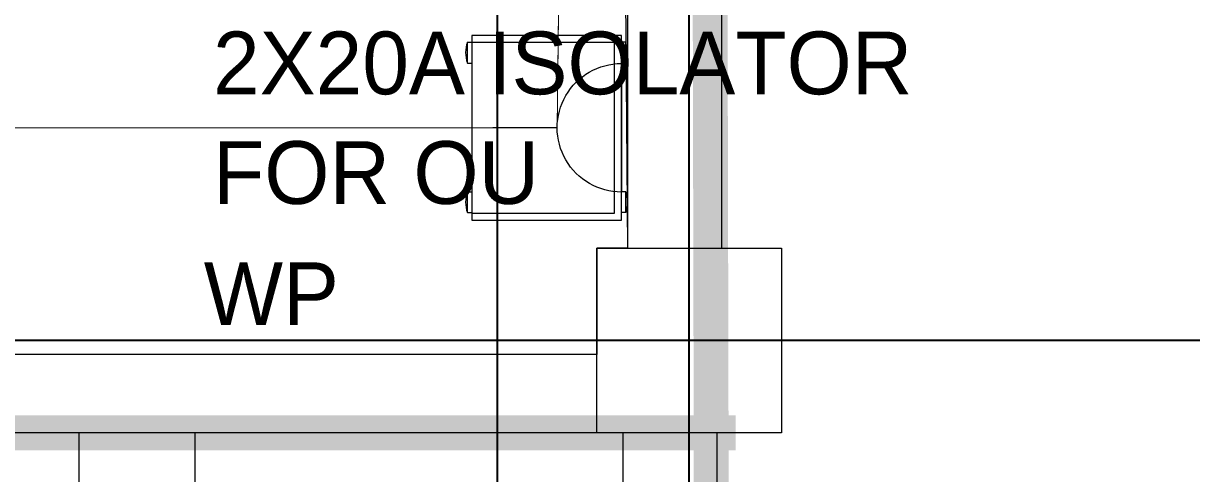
# Model space of a CAD drawing. Header units: metres. Extents: x 75097 to 220695, y -1557923 to -1361206.
# Drawn here: x 157402 to 160756, y -1441220 to -1439928 of the extents above; entities that cross this region are included whole.
import ezdxf

# ---------------------------------------------------------------- set-up
doc = ezdxf.new("R2010")
doc.units = ezdxf.units.M
doc.linetypes.add('DASHED2', pattern=[0.375, 0.25, -0.125])
doc.layers.get('0').update_dxf_attribs({"lineweight": 0})
doc.layers.add('A-100 - Copy$0$axes', color=8, linetype='Continuous')
for name, color, linetype, lineweight in [('A-100 - Copy$0$Medical Equipment and Furniture', 8, 'Continuous', 0), ('A-100 - Copy$0$Medical Equipment and Furniture1', 8, 'Continuous', 5), ('A-100 - Copy$0$Structure', 8, 'Continuous', 9), ('A-100 - Copy$0$Walls', 8, 'Continuous', 0)]:
    doc.layers.add(name, color=color, linetype=linetype, lineweight=lineweight)
doc.layers.add('E-POWR', color=7, linetype='Continuous', lineweight=9, true_color=0x4e7e3e)
doc.layers.add('E-POWR-IDEN _1-100_', color=7, linetype='Continuous', lineweight=9, true_color=0x4e7e3e)
doc.styles.add('Optima_5', font='', dxfattribs={"height": 3.001645})
doc.styles.get('Optima_5').set_extended_font_data('Optima')

# ---------------------------------------------------------------- blocks, each defined once
blk = doc.blocks.new('NORMAL SOCKET')
at = {"layer": 'E-POWR'}
for p, q in [((0, 307.7), (0, 615.4)), ((-307.7, 0), (307.7, 0))]:
    blk.add_line(p, q, dxfattribs=at)
blk.add_ellipse((0, 0), major_axis=(32.8, 305.9), ratio=1, start_param=4.81904, end_param=7.960633, dxfattribs=at)
blk = doc.blocks.new('GI-041_dwg__U120-3902841-GI-041')
at = {"layer": 'E-POWR', "flags": 128}
blk.add_lwpolyline([(0.2354, 0.1613), (0.2354, 0.0786), (0.1145, 0.0786)], dxfattribs=at)
blk.add_lwpolyline([(-0.1145, 0), (0.1145, 0), (0.1145, 0.1572), (-0.1145, 0.1572)], close=True, dxfattribs=at)
blk = doc.blocks.new('A-100 - Copy$0$HF10531-P')
at = {"layer": 'A-100 - Copy$0$Medical Equipment and Furniture1'}
for p, q in [((0.0791, 0.4424), (0.0191, 0.4424)), ((0.0191, 0.4424), (0.0191, 0.43)), ((0.0791, 0.4424), (0.0791, 0.43)), ((0.5086, 0.4424), (0.4486, 0.4424)), ((0.4486, 0.4424), (0.4486, 0.43)), ((0.5086, 0.4424), (0.5086, 0.43)), ((0.53, 0.43), (0, 0.43)), ((0, 0.43), (0, 0)), ((0.51, 0.41), (0.02, 0.41)), ((0.02, 0.41), (0.02, 0)), ((0.51, 0), (0.51, 0.41)), ((0.53, 0), (0.53, 0.43)), ((0, 0), (0.53, 0)), ((0.0191, -0.0124), (0.0191, 0)), ((0.0791, -0.0124), (0.0791, 0)), ((0.4486, -0.0124), (0.4486, 0)), ((0.5086, -0.0124), (0.5086, 0)), ((0.0791, -0.0124), (0.0191, -0.0124)), ((0.5086, -0.0124), (0.4486, -0.0124))]:
    blk.add_line(p, q, dxfattribs=at)
for points in [[(0.02, 0.41), (0.02, 0.41), (0.02, 0.41), (0.02, 0.41), (0.02, 0.41), (0.02, 0.41), (0.02, 0.41), (0.02, 0.41), (0.02, 0.41), (0.02, 0.41), (0.02, 0.41), (0.02, 0.41), (0.02, 0.41), (0.02, 0.41), (0.02, 0.41), (0.02, 0.41), (0.02, 0.41), (0.02, 0.41), (0.02, 0.41), (0.02, 0.41), (0.02, 0.41), (0.02, 0.41), (0.02, 0.41), (0.02, 0.41), (0.02, 0.41), (0.02, 0.41), (0.02, 0.41), (0.02, 0.41), (0.02, 0.41), (0.02, 0.41), (0.02, 0.41), (0.02, 0.41), (0.02, 0.41), (0.02, 0.41), (0.02, 0.41), (0.02, 0.41), (0.02, 0.41), (0.02, 0.41), (0.02, 0.41), (0.02, 0.41), (0.02, 0.41), (0.02, 0.41), (0.02, 0.41), (0.02, 0.41), (0.02, 0.41), (0.02, 0.41), (0.02, 0.41), (0.02, 0.41), (0.02, 0.41), (0.02, 0.41), (0.02, 0.41), (0.02, 0.41), (0.02, 0.41), (0.02, 0.41), (0.02, 0.41), (0.02, 0.41), (0.02, 0.41), (0.02, 0.41), (0.02, 0.41), (0.02, 0.41), (0.02, 0.41), (0.02, 0.41), (0.02, 0.41), (0.02, 0.41), (0.02, 0.41), (0.02, 0.41), (0.02, 0.41), (0.02, 0.41), (0.02, 0.41), (0.02, 0.41), (0.02, 0.41), (0.02, 0.41), (0.02, 0.41), (0.02, 0.41), (0.02, 0.41), (0.02, 0.41), (0.02, 0.41), (0.02, 0.41), (0.02, 0.41), (0.02, 0.41), (0.02, 0.41), (0.02, 0.41), (0.02, 0.41), (0.02, 0.41), (0.02, 0.41), (0.02, 0.41), (0.02, 0.41), (0.02, 0.41), (0.02, 0.41), (0.02, 0.41), (0.02, 0.41), (0.02, 0.41), (0.02, 0.41), (0.02, 0.41), (0.02, 0.41), (0.02, 0.41), (0.02, 0.41), (0.02, 0.41), (0.02, 0.41), (0.02, 0.41), (0.02, 0.41), (0.02, 0.41), (0.02, 0.41), (0.02, 0.41), (0.02, 0.41), (0.02, 0.41), (0.02, 0.41), (0.02, 0.41), (0.02, 0.41), (0.02, 0.41), (0.02, 0.41), (0.02, 0.41), (0.02, 0.41), (0.02, 0.41), (0.02, 0.41), (0.02, 0.41), (0.02, 0.41), (0.02, 0.41), (0.02, 0.41), (0.02, 0.41), (0.02, 0.41), (0.02, 0.41), (0.02, 0.41), (0.02, 0.41), (0.02, 0.41), (0.02, 0.41), (0.02, 0.41), (0.02, 0.41), (0.02, 0.41), (0.02, 0.41), (0.02, 0.41), (0.02, 0.41), (0.02, 0.41), (0.02, 0.41), (0.02, 0.41), (0.02, 0.41), (0.02, 0.41), (0.02, 0.41), (0.02, 0.41), (0.02, 0.41), (0.02, 0.41), (0.02, 0.41), (0.02, 0.41), (0.02, 0.41), (0.02, 0.41), (0.02, 0.41), (0.02, 0.41), (0.02, 0.41), (0.02, 0.41), (0.02, 0.41), (0.02, 0.41), (0.02, 0.41), (0.02, 0.41), (0.02, 0.41), (0.02, 0.41), (0.02, 0.41), (0.02, 0.41), (0.02, 0.41), (0.02, 0.41), (0.02, 0.41), (0.02, 0.41), (0.02, 0.41), (0.02, 0.41), (0.02, 0.41), (0.02, 0.41), (0.02, 0.41), (0.02, 0.41), (0.02, 0.41), (0.02, 0.41), (0.02, 0.41), (0.02, 0.41), (0.02, 0.41), (0.02, 0.41), (0.02, 0.41), (0.02, 0.41), (0.02, 0.41), (0.02, 0.41), (0.02, 0.41), (0.02, 0.41), (0.02, 0.41), (0.02, 0.41), (0.02, 0.41), (0.02, 0.41), (0.02, 0.41), (0.02, 0.41), (0.02, 0.41), (0.02, 0.41), (0.02, 0.41), (0.02, 0.41), (0.02, 0.41), (0.02, 0.41), (0.02, 0.41), (0.02, 0.41), (0.02, 0.41), (0.02, 0.41), (0.02, 0.41), (0.02, 0.41), (0.02, 0.41), (0.02, 0.41), (0.02, 0.41), (0.02, 0.41), (0.02, 0.41), (0.02, 0.41), (0.02, 0.41), (0.02, 0.41), (0.02, 0.41), (0.02, 0.41), (0.02, 0.41), (0.02, 0.41), (0.02, 0.41), (0.02, 0.41), (0.02, 0.41), (0.02, 0.41), (0.02, 0.41), (0.02, 0.41), (0.02, 0.41), (0.02, 0.41), (0.02, 0.41), (0.02, 0.41)], [(0.02, 0.41), (0.02, 0.41), (0.02, 0.41), (0.02, 0.41), (0.02, 0.41), (0.02, 0.41), (0.02, 0.41), (0.02, 0.41), (0.02, 0.41), (0.02, 0.41), (0.02, 0.41), (0.02, 0.41), (0.02, 0.41), (0.02, 0.41), (0.02, 0.41), (0.02, 0.41), (0.02, 0.41), (0.02, 0.41), (0.02, 0.41), (0.02, 0.41), (0.02, 0.41), (0.02, 0.41), (0.02, 0.41), (0.02, 0.41), (0.02, 0.41), (0.02, 0.41), (0.02, 0.41), (0.02, 0.41), (0.02, 0.41), (0.02, 0.41), (0.02, 0.41), (0.02, 0.41), (0.02, 0.41), (0.02, 0.41), (0.02, 0.41), (0.02, 0.41), (0.02, 0.41), (0.02, 0.41), (0.02, 0.41), (0.02, 0.41), (0.02, 0.41), (0.02, 0.41), (0.02, 0.41), (0.02, 0.41), (0.02, 0.41), (0.02, 0.41), (0.02, 0.41), (0.02, 0.41), (0.02, 0.41), (0.02, 0.41), (0.02, 0.41), (0.02, 0.41), (0.02, 0.41), (0.02, 0.41), (0.02, 0.41), (0.02, 0.41), (0.02, 0.41), (0.02, 0.41), (0.02, 0.41), (0.02, 0.41), (0.02, 0.41), (0.02, 0.41), (0.02, 0.41), (0.02, 0.41), (0.02, 0.41), (0.02, 0.41), (0.02, 0.41), (0.02, 0.41), (0.02, 0.41), (0.02, 0.41), (0.02, 0.41), (0.02, 0.41), (0.02, 0.41), (0.02, 0.41), (0.02, 0.41), (0.02, 0.41), (0.02, 0.41), (0.02, 0.41), (0.02, 0.41), (0.02, 0.41), (0.02, 0.41), (0.02, 0.41), (0.02, 0.41), (0.02, 0.41), (0.02, 0.41), (0.02, 0.41), (0.02, 0.41), (0.02, 0.41), (0.02, 0.41), (0.02, 0.41), (0.02, 0.41), (0.02, 0.41), (0.02, 0.41), (0.02, 0.41), (0.02, 0.41), (0.02, 0.41), (0.02, 0.41), (0.02, 0.41), (0.02, 0.41), (0.02, 0.41), (0.02, 0.41), (0.02, 0.41), (0.02, 0.41), (0.02, 0.41), (0.02, 0.41), (0.02, 0.41), (0.02, 0.41), (0.02, 0.41), (0.02, 0.41), (0.02, 0.41), (0.02, 0.41), (0.02, 0.41), (0.02, 0.41), (0.02, 0.41), (0.02, 0.41), (0.02, 0.41), (0.02, 0.41), (0.02, 0.41), (0.02, 0.41), (0.02, 0.41), (0.02, 0.41), (0.02, 0.41), (0.02, 0.41), (0.02, 0.41), (0.02, 0.41), (0.02, 0.41), (0.02, 0.41), (0.02, 0.41), (0.02, 0.41), (0.02, 0.41), (0.02, 0.41), (0.02, 0.41), (0.02, 0.41), (0.02, 0.41), (0.02, 0.41), (0.02, 0.41), (0.02, 0.41), (0.02, 0.41), (0.02, 0.41), (0.02, 0.41), (0.02, 0.41), (0.02, 0.41), (0.02, 0.41), (0.02, 0.41), (0.02, 0.41), (0.02, 0.41), (0.02, 0.41), (0.02, 0.41), (0.02, 0.41), (0.02, 0.41), (0.02, 0.41), (0.02, 0.41), (0.02, 0.41), (0.02, 0.41), (0.02, 0.41), (0.02, 0.41), (0.02, 0.41), (0.02, 0.41), (0.02, 0.41), (0.02, 0.41), (0.02, 0.41), (0.02, 0.41), (0.02, 0.41), (0.02, 0.41), (0.02, 0.41), (0.02, 0.41), (0.02, 0.41), (0.02, 0.41), (0.02, 0.41), (0.02, 0.41), (0.02, 0.41), (0.02, 0.41), (0.02, 0.41), (0.02, 0.41), (0.02, 0.41), (0.02, 0.41), (0.02, 0.41), (0.02, 0.41), (0.02, 0.41), (0.02, 0.41), (0.02, 0.41), (0.02, 0.41), (0.02, 0.41), (0.02, 0.41), (0.02, 0.41), (0.02, 0.41), (0.02, 0.41), (0.02, 0.41), (0.02, 0.41), (0.02, 0.41), (0.02, 0.41), (0.02, 0.41), (0.02, 0.41), (0.02, 0.41), (0.02, 0.41), (0.02, 0.41), (0.02, 0.41), (0.02, 0.41), (0.02, 0.41), (0.02, 0.41), (0.02, 0.41), (0.02, 0.41), (0.02, 0.41), (0.02, 0.41), (0.02, 0.41), (0.02, 0.41), (0.02, 0.41), (0.02, 0.41), (0.02, 0.41), (0.02, 0.41), (0.02, 0.41), (0.02, 0.41), (0.02, 0.41), (0.02, 0.41)], [(0.02, 0.41), (0.02, 0.41), (0.02, 0.41), (0.02, 0.41), (0.02, 0.41), (0.02, 0.41), (0.02, 0.41), (0.02, 0.41), (0.02, 0.41), (0.02, 0.41), (0.02, 0.41), (0.02, 0.41), (0.02, 0.41), (0.02, 0.41), (0.02, 0.41), (0.02, 0.41), (0.02, 0.41), (0.02, 0.41), (0.02, 0.41), (0.02, 0.41), (0.02, 0.41), (0.02, 0.41), (0.02, 0.41), (0.02, 0.41), (0.02, 0.41), (0.02, 0.41), (0.02, 0.41), (0.02, 0.41), (0.02, 0.41), (0.02, 0.41), (0.02, 0.41), (0.02, 0.41), (0.02, 0.41), (0.02, 0.41), (0.02, 0.41), (0.02, 0.41), (0.02, 0.41), (0.02, 0.41), (0.02, 0.41), (0.02, 0.41), (0.02, 0.41), (0.02, 0.41), (0.02, 0.41), (0.02, 0.41), (0.02, 0.41), (0.02, 0.41), (0.02, 0.41), (0.02, 0.41), (0.02, 0.41), (0.02, 0.41), (0.02, 0.41), (0.02, 0.41), (0.02, 0.41), (0.02, 0.41), (0.02, 0.41), (0.02, 0.41), (0.02, 0.41), (0.02, 0.41), (0.02, 0.41), (0.02, 0.41), (0.02, 0.41), (0.02, 0.41), (0.02, 0.41), (0.02, 0.41), (0.02, 0.41), (0.02, 0.41), (0.02, 0.41), (0.02, 0.41), (0.02, 0.41), (0.02, 0.41), (0.02, 0.41), (0.02, 0.41), (0.02, 0.41), (0.02, 0.41), (0.02, 0.41), (0.02, 0.41), (0.02, 0.41), (0.02, 0.41), (0.02, 0.41), (0.02, 0.41), (0.02, 0.41), (0.02, 0.41), (0.02, 0.41), (0.02, 0.41), (0.02, 0.41), (0.02, 0.41), (0.02, 0.41), (0.02, 0.41), (0.02, 0.41), (0.02, 0.41), (0.02, 0.41), (0.02, 0.41), (0.02, 0.41), (0.02, 0.41), (0.02, 0.41), (0.02, 0.41), (0.02, 0.41), (0.02, 0.41), (0.02, 0.41), (0.02, 0.41), (0.02, 0.41), (0.02, 0.41), (0.02, 0.41), (0.02, 0.41), (0.02, 0.41), (0.02, 0.41), (0.02, 0.41), (0.02, 0.41), (0.02, 0.41), (0.02, 0.41), (0.02, 0.41), (0.02, 0.41), (0.02, 0.41), (0.02, 0.41), (0.02, 0.41), (0.02, 0.41), (0.02, 0.41), (0.02, 0.41), (0.02, 0.41), (0.02, 0.41), (0.02, 0.41), (0.02, 0.41), (0.02, 0.41), (0.02, 0.41), (0.02, 0.41), (0.02, 0.41), (0.02, 0.41), (0.02, 0.41), (0.02, 0.41), (0.02, 0.41), (0.02, 0.41), (0.02, 0.41), (0.02, 0.41), (0.02, 0.41), (0.02, 0.41), (0.02, 0.41), (0.02, 0.41), (0.02, 0.41), (0.02, 0.41), (0.02, 0.41), (0.02, 0.41), (0.02, 0.41), (0.02, 0.41), (0.02, 0.41), (0.02, 0.41), (0.02, 0.41), (0.02, 0.41), (0.02, 0.41), (0.02, 0.41), (0.02, 0.41), (0.02, 0.41), (0.02, 0.41), (0.02, 0.41), (0.02, 0.41), (0.02, 0.41), (0.02, 0.41), (0.02, 0.41), (0.02, 0.41), (0.02, 0.41), (0.02, 0.41), (0.02, 0.41), (0.02, 0.41), (0.02, 0.41), (0.02, 0.41), (0.02, 0.41), (0.02, 0.41), (0.02, 0.41), (0.02, 0.41), (0.02, 0.41), (0.02, 0.41), (0.02, 0.41), (0.02, 0.41), (0.02, 0.41), (0.02, 0.41), (0.02, 0.41), (0.02, 0.41), (0.02, 0.41), (0.02, 0.41), (0.02, 0.41), (0.02, 0.41), (0.02, 0.41), (0.02, 0.41), (0.02, 0.41), (0.02, 0.41), (0.02, 0.41), (0.02, 0.41), (0.02, 0.41), (0.02, 0.41), (0.02, 0.41), (0.02, 0.41), (0.02, 0.41), (0.02, 0.41), (0.02, 0.41), (0.02, 0.41), (0.02, 0.41), (0.02, 0.41), (0.02, 0.41), (0.02, 0.41), (0.02, 0.41), (0.02, 0.41), (0.02, 0.41), (0.02, 0.41), (0.02, 0.41), (0.02, 0.41), (0.02, 0.41), (0.02, 0.41), (0.02, 0.41), (0.02, 0.41), (0.02, 0.41), (0.02, 0.41), (0.02, 0.41), (0.02, 0.41), (0.02, 0.41), (0.02, 0.41), (0.02, 0.41), (0.02, 0.41), (0.02, 0.41), (0.02, 0.41), (0.02, 0.41), (0.02, 0.41), (0.02, 0.41), (0.02, 0.41), (0.02, 0.41), (0.02, 0.41), (0.02, 0.41), (0.02, 0.41), (0.02, 0.41), (0.02, 0.41), (0.02, 0.41), (0.02, 0.41), (0.02, 0.41), (0.02, 0.41), (0.02, 0.41), (0.02, 0.41), (0.02, 0.41), (0.02, 0.41), (0.02, 0.41), (0.02, 0.41), (0.02, 0.41), (0.02, 0.41), (0.02, 0.41), (0.02, 0.41), (0.02, 0.41), (0.02, 0.41), (0.02, 0.41), (0.02, 0.41), (0.02, 0.41), (0.02, 0.41), (0.02, 0.41), (0.02, 0.41), (0.02, 0.41), (0.02, 0.41), (0.02, 0.41), (0.02, 0.41), (0.02, 0.41), (0.02, 0.41), (0.02, 0.41), (0.02, 0.41), (0.02, 0.41), (0.02, 0.41), (0.02, 0.41), (0.02, 0.41), (0.02, 0.41), (0.02, 0.41), (0.02, 0.41), (0.02, 0.41), (0.02, 0.41), (0.02, 0.41), (0.02, 0.41), (0.02, 0.41), (0.02, 0.41), (0.02, 0.41), (0.02, 0.41), (0.02, 0.41), (0.02, 0.41), (0.02, 0.41), (0.02, 0.41)]]:
    blk.add_lwpolyline(points, close=True, dxfattribs=at)
for points in [[(0.02, 0.41), (0.02, 0.41), (0.02, 0.41), (0.02, 0.41), (0.02, 0.41), (0.02, 0.41), (0.02, 0.41), (0.02, 0.41)], [(0.02, 0.41), (0.02, 0.41), (0.02, 0.41), (0.02, 0.41), (0.02, 0.41), (0.02, 0.41), (0.02, 0.41), (0.02, 0.41), (0.02, 0.41), (0.02, 0.41), (0.02, 0.41), (0.02, 0.41), (0.02, 0.41), (0.02, 0.41), (0.02, 0.41), (0.02, 0.41), (0.02, 0.41), (0.02, 0.41), (0.02, 0.41), (0.02, 0.41), (0.02, 0.41), (0.02, 0.41), (0.02, 0.41), (0.02, 0.41), (0.02, 0.41), (0.02, 0.41), (0.02, 0.41), (0.02, 0.41), (0.02, 0.41), (0.02, 0.41), (0.02, 0.41), (0.02, 0.41), (0.02, 0.41), (0.02, 0.41), (0.02, 0.41), (0.02, 0.41), (0.02, 0.41), (0.02, 0.41), (0.02, 0.41), (0.02, 0.41), (0.02, 0.41), (0.02, 0.41), (0.02, 0.41), (0.02, 0.41), (0.02, 0.41), (0.02, 0.41), (0.02, 0.41), (0.02, 0.41), (0.02, 0.41), (0.02, 0.41), (0.02, 0.41), (0.02, 0.41), (0.02, 0.41), (0.02, 0.41), (0.02, 0.41), (0.02, 0.41), (0.02, 0.41), (0.02, 0.41), (0.02, 0.41), (0.02, 0.41), (0.02, 0.41), (0.02, 0.41), (0.02, 0.41), (0.02, 0.41), (0.02, 0.41), (0.02, 0.41), (0.02, 0.41), (0.02, 0.41), (0.02, 0.41), (0.02, 0.41), (0.02, 0.41), (0.02, 0.41), (0.02, 0.41), (0.02, 0.41), (0.02, 0.41), (0.02, 0.41), (0.02, 0.41), (0.02, 0.41), (0.02, 0.41), (0.02, 0.41), (0.02, 0.41), (0.02, 0.41), (0.02, 0.41), (0.02, 0.41), (0.02, 0.41), (0.02, 0.41), (0.02, 0.41), (0.02, 0.41), (0.02, 0.41), (0.02, 0.41), (0.02, 0.41), (0.02, 0.41), (0.02, 0.41), (0.02, 0.41), (0.02, 0.41), (0.02, 0.41), (0.02, 0.41), (0.02, 0.41), (0.02, 0.41), (0.02, 0.41), (0.02, 0.41), (0.02, 0.41), (0.02, 0.41), (0.02, 0.41), (0.02, 0.41), (0.02, 0.41), (0.02, 0.41), (0.02, 0.41), (0.02, 0.41), (0.02, 0.41), (0.02, 0.41)], [(0.02, 0.41), (0.02, 0.41), (0.02, 0.41), (0.02, 0.41), (0.02, 0.41), (0.02, 0.41), (0.02, 0.41), (0.02, 0.41), (0.02, 0.41), (0.02, 0.41), (0.02, 0.41), (0.02, 0.41), (0.02, 0.41), (0.02, 0.41), (0.02, 0.41), (0.02, 0.41), (0.02, 0.41)], [(0.02, 0.41), (0.02, 0.41), (0.02, 0.41), (0.02, 0.41), (0.02, 0.41), (0.02, 0.41), (0.02, 0.41)], [(0.02, 0.41), (0.02, 0.41), (0.02, 0.41), (0.02, 0.41), (0.02, 0.41), (0.02, 0.41), (0.02, 0.41), (0.02, 0.41), (0.02, 0.41), (0.02, 0.41), (0.02, 0.41), (0.02, 0.41)], [(0.02, 0.41), (0.02, 0.41), (0.02, 0.41), (0.02, 0.41), (0.02, 0.41), (0.02, 0.41), (0.02, 0.41), (0.02, 0.41), (0.02, 0.41), (0.02, 0.41), (0.02, 0.41), (0.02, 0.41), (0.02, 0.41), (0.02, 0.41), (0.02, 0.41), (0.02, 0.41), (0.02, 0.41), (0.02, 0.41), (0.02, 0.41), (0.02, 0.41), (0.02, 0.41), (0.02, 0.41), (0.02, 0.41), (0.02, 0.41), (0.02, 0.41), (0.02, 0.41), (0.02, 0.41), (0.02, 0.41), (0.02, 0.41), (0.02, 0.41), (0.02, 0.41), (0.02, 0.41), (0.02, 0.41), (0.02, 0.41), (0.02, 0.41), (0.02, 0.41), (0.02, 0.41), (0.02, 0.41), (0.02, 0.41), (0.02, 0.41), (0.02, 0.41), (0.02, 0.41), (0.02, 0.41), (0.02, 0.41), (0.02, 0.41), (0.02, 0.41), (0.02, 0.41), (0.02, 0.41), (0.02, 0.41), (0.02, 0.41), (0.02, 0.41), (0.02, 0.41), (0.02, 0.41), (0.02, 0.41), (0.02, 0.41), (0.02, 0.41), (0.02, 0.41), (0.02, 0.41), (0.02, 0.41), (0.02, 0.41), (0.02, 0.41), (0.02, 0.41), (0.02, 0.41), (0.02, 0.41), (0.02, 0.41), (0.02, 0.41), (0.02, 0.41), (0.02, 0.41), (0.02, 0.41), (0.02, 0.41), (0.02, 0.41), (0.02, 0.41), (0.02, 0.41), (0.02, 0.41), (0.02, 0.41), (0.02, 0.41), (0.02, 0.41), (0.02, 0.41), (0.02, 0.41), (0.02, 0.41), (0.02, 0.41), (0.02, 0.41), (0.02, 0.41), (0.02, 0.41), (0.02, 0.41), (0.02, 0.41), (0.02, 0.41), (0.02, 0.41), (0.02, 0.41)], [(0.02, 0.41), (0.02, 0.41), (0.02, 0.41), (0.02, 0.41), (0.02, 0.41), (0.02, 0.41), (0.02, 0.41), (0.02, 0.41), (0.02, 0.41), (0.02, 0.41), (0.02, 0.41), (0.02, 0.41), (0.02, 0.41), (0.02, 0.41), (0.02, 0.41), (0.02, 0.41), (0.02, 0.41), (0.02, 0.41), (0.02, 0.41), (0.02, 0.41), (0.02, 0.41), (0.02, 0.41), (0.02, 0.41), (0.02, 0.41), (0.02, 0.41), (0.02, 0.41), (0.02, 0.41), (0.02, 0.41), (0.02, 0.41), (0.02, 0.41), (0.02, 0.41), (0.02, 0.41), (0.02, 0.41), (0.02, 0.41), (0.02, 0.41), (0.02, 0.41), (0.02, 0.41), (0.02, 0.41), (0.02, 0.41), (0.02, 0.41), (0.02, 0.41), (0.02, 0.41), (0.02, 0.41), (0.02, 0.41), (0.02, 0.41), (0.02, 0.41), (0.02, 0.41), (0.02, 0.41), (0.02, 0.41), (0.02, 0.41), (0.02, 0.41), (0.02, 0.41), (0.02, 0.41), (0.02, 0.41)], [(0.02, 0.41), (0.02, 0.41), (0.02, 0.41), (0.02, 0.41), (0.02, 0.41), (0.02, 0.41), (0.02, 0.41), (0.02, 0.41), (0.02, 0.41), (0.02, 0.41)], [(0.02, 0.41), (0.02, 0.41), (0.02, 0.41), (0.02, 0.41), (0.02, 0.41), (0.02, 0.41), (0.02, 0.41), (0.02, 0.41), (0.02, 0.41), (0.02, 0.41)], [(0.02, 0.41), (0.02, 0.41), (0.02, 0.41), (0.02, 0.41), (0.02, 0.41), (0.02, 0.41), (0.02, 0.41), (0.02, 0.41), (0.02, 0.41), (0.02, 0.41), (0.02, 0.41), (0.02, 0.41), (0.02, 0.41), (0.02, 0.41), (0.02, 0.41)], [(0.02, 0.41), (0.02, 0.41), (0.02, 0.41), (0.02, 0.41), (0.02, 0.41), (0.02, 0.41), (0.02, 0.41), (0.02, 0.41), (0.02, 0.41), (0.02, 0.41)], [(0.02, 0.41), (0.02, 0.41), (0.02, 0.41), (0.02, 0.41), (0.02, 0.41), (0.02, 0.41), (0.02, 0.41)], [(0.02, 0.41), (0.02, 0.41), (0.02, 0.41), (0.02, 0.41), (0.02, 0.41), (0.02, 0.41), (0.02, 0.41), (0.02, 0.41), (0.02, 0.41), (0.02, 0.41)], [(0.02, 0.41), (0.02, 0.41), (0.02, 0.41), (0.02, 0.41), (0.02, 0.41), (0.02, 0.41), (0.02, 0.41), (0.02, 0.41), (0.02, 0.41), (0.02, 0.41), (0.02, 0.41), (0.02, 0.41), (0.02, 0.41), (0.02, 0.41), (0.02, 0.41), (0.02, 0.41), (0.02, 0.41), (0.02, 0.41)], [(0.02, 0.41), (0.02, 0.41), (0.02, 0.41), (0.02, 0.41), (0.02, 0.41), (0.02, 0.41), (0.02, 0.41), (0.02, 0.41), (0.02, 0.41)]]:
    blk.add_lwpolyline(points, dxfattribs=at)
for centre, start, end in [((0.0491, 0.3549), 71.0754, 108.9246), ((0.4786, 0.3549), 71.0754, 108.9246), ((0.0491, 0.0751), 251.0754, 288.9246), ((0.4786, 0.0751), 251.0754, 288.9246)]:
    blk.add_arc(centre, 0.0925, start, end, dxfattribs=at)
blk = doc.blocks.new('A-100 - Copy')
at = {"layer": 'A-100 - Copy$0$axes'}
for p, q in [((158763.3, -1477297.4, 0), (158763.3, -1391762.7, 0)), ((159313.3, -1477297.4, 0), (159313.3, -1391762.7, 0)), ((178675.3, -1440837.7, 2.4), (83612.8, -1440837.7, 2.4))]:
    blk.add_line(p, q, dxfattribs=at)
at = {"layer": 'A-100 - Copy$0$Medical Equipment and Furniture', "elevation": 0}
blk.add_lwpolyline([(115563.3, -1421042.7), (122868.3, -1421042.7), (122868.3, -1426172.7), (159028.3, -1426172.7), (159136.2, -1440572.7), (159048.3, -1440572.7), (159048.3, -1440877.7)], dxfattribs=at)
at = {"layer": 'A-100 - Copy$0$Structure', "elevation": 0}
blk.add_lwpolyline([(159048.3, -1440572.7), (159578.3, -1440572.7), (159578.3, -1441102.7), (159048.3, -1441102.7)], close=True, dxfattribs=at)
at = {"layer": 'A-100 - Copy$0$Walls'}
for p, q in [((159136.2, -1433902.7, 0), (159136.2, -1440572.7, 0)), ((159406.2, -1433902.7, 0), (159406.2, -1440572.7, 0)), ((159048.3, -1440877.7, 0), (157328.3, -1440877.7, 0)), ((159048.3, -1441102.7, 0), (157328.3, -1441102.7, 0)), ((159123.3, -1441722.7, 0), (159123.3, -1441102.7, 0)), ((159393.3, -1441722.7, 0), (159393.3, -1441102.7, 0))]:
    blk.add_line(p, q, dxfattribs=at)
at = {"layer": 'A-100 - Copy$0$Medical Equipment and Furniture', "extrusion": (6.40204e-11, 1.551e-10, -1), "xscale": -1000.000000000002, "yscale": 1000.000000000002, "zscale": -1000.000000000002, "rotation": 90.00000119208939}
blk.add_blockref('A-100 - Copy$0$HF10531-P', (-158688.9, -1439962.4, 0), dxfattribs=at)

msp = doc.modelspace()

# ---------------------------------------------------------------- linework, layer by layer
at = {"layer": 'E-POWR', "color": 240, "linetype": 'DASHED2', "ltscale": 500, "true_color": 0xf10e52, "const_width": 100}
for points, elevation in [([(115298.3, -1413281.4), (159313.3, -1413281.4), (159393.3, -1448612.7), (173978.3, -1448457.7), (173978.3, -1433902.7), (175258.3, -1433902.7), (175258.3, -1404237.7), (173964.3, -1404237.7), (173978.3, -1396822.7), (166814.4, -1396822.7), (166814.4, -1395572.7), (144628.7, -1395572.7), (144628.7, -1391327.7), (116969, -1391327.7), (116997.3, -1391802.7)], 2.4), ([(115125.3, -1447867.7), (115125.3, -1441102.7), (159446.3, -1441102.7)], 0)]:
    msp.add_lwpolyline(points, dxfattribs=dict(at, elevation=elevation))
at = {"layer": 'E-POWR', "const_width": 3}
msp.add_lwpolyline([(158951.6, -1434162.8), (158951.6, -1435898.9), (158951.6, -1436486.4), (158934.3, -1438111.1), (158951.6, -1438724.9), (158934.3, -1440227.4), (155524.9, -1440227.4), (155524.9, -1439508.6), (154678, -1438661.7), (153638.4, -1438661.7), (153638.1, -1437266), (153638.1, -1433418.1), (154963.2, -1433418.1)], dxfattribs=at)

# ---------------------------------------------------------------- block references
at = {"color": 85, "xscale": 2127.341102341351, "yscale": 2127.341102341351, "zscale": 2127.341102341351, "rotation": 269.9999943415963}
msp.add_blockref('GI-041_dwg__U120-3902841-GI-041', (157560.6, -1441346.3, -10.1), dxfattribs=at)
at = {"layer": 'E-POWR', "color": 85, "xscale": -0.6, "yscale": 0.6, "zscale": 0.6, "rotation": 90}
msp.add_blockref('NORMAL SOCKET', (159118.9, -1440227.4, 0), dxfattribs=at)

# ---------------------------------------------------------------- texts
at = {"layer": 'E-POWR-IDEN _1-100_', "attachment_point": 1, "rotation": 360, "line_spacing_factor": 1.047943, "style": 'Optima_5'}
for s, insert, char_height, width in [('2X20A ISOLATOR\\PFOR OU', (157946.2, -1439951.2, -5), 180.099, 2475.925), ('WP', (157919.8, -1440613.7, -5), 180.1, 3.637978807091713e-12)]:
    msp.add_mtext(s, dxfattribs=dict(at, insert=insert, char_height=char_height, width=width))

# ---------------------------------------------------------------- next in the draw order: block references
msp.add_blockref('A-100 - Copy', (0, 0))

doc.saveas('drawing.dxf')
